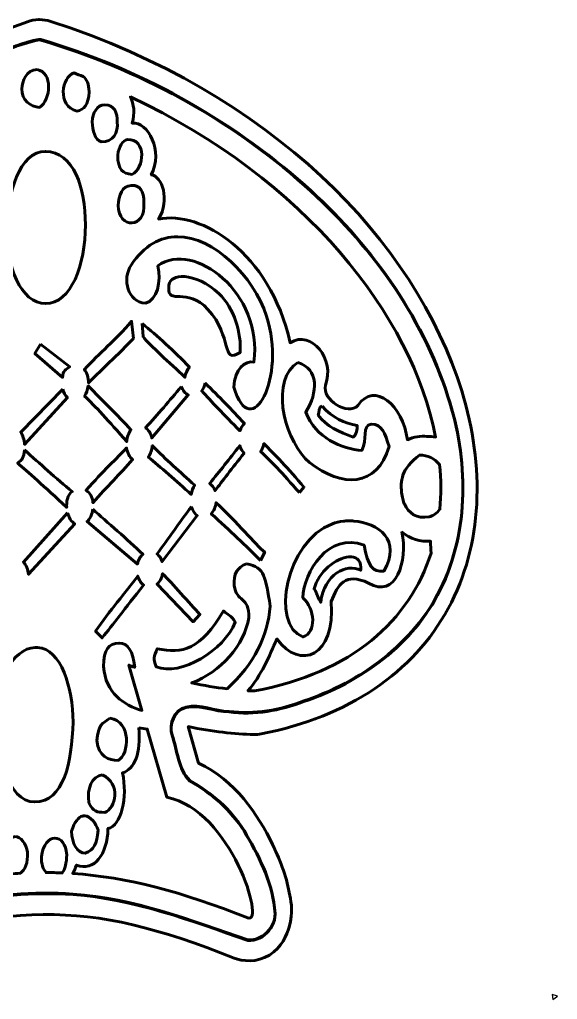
# Model space of a CAD drawing. Header units: centimetres. Extents: x -14.1 to 14.7, y -14.4 to 14.4.
# Drawn here: x -0.53 to 14.72, y -14.43 to 13.37 of the extents above; entities that cross this region are included whole.
import ezdxf

# ---------------------------------------------------------------- set-up
doc = ezdxf.new("R2010")
doc.units = ezdxf.units.CM
doc.header["$MEASUREMENT"] = 0
doc.layers.add('Layer 1', color=7, linetype='Continuous')

msp = doc.modelspace()

# ---------------------------------------------------------------- linework, layer by layer
at = {"layer": 'Layer 1', "color": 230, "lineweight": 60}
for points, knots in [([(0.02436, 13.36849), (-0.10313, 13.36449), (-0.20902, 13.34326), (-0.31033, 13.30603), (-0.31033, 13.30603), (-5.3781, 11.52205), (-9.62226, 7.38093), (-11.48908, 3.16735), (-11.48908, 3.16735), (-12.42249, 1.06057), (-12.78449, -1.15797), (-12.06647, -3.10235), (-12.06647, -3.10235), (-11.34846, -5.04672), (-9.55899, -6.42535), (-6.95554, -6.91996), (-6.95554, -6.91996), (-6.87995, -6.93217), (-6.8241, -6.93695), (-6.76839, -6.93695), (-6.76839, -6.93695), (-6.76745, -6.93695), (-6.76637, -6.93695), (-6.76542, -6.93695), (-6.76542, -6.93695), (-6.15921, -6.94723), (-5.43687, -6.86478), (-4.67351, -6.70438), (-4.67351, -6.70438), (-4.67351, -6.70438), (-5.11716, -7.85713), (-5.11716, -7.85713), (-5.11716, -7.85713), (-6.20755, -8.29891), (-6.88672, -9.33664), (-7.21288, -10.22815), (-7.21288, -10.22815), (-7.40694, -10.75859), (-7.50843, -11.24719), (-7.50935, -11.74748), (-7.50935, -11.74748), (-7.50981, -11.99763), (-7.51565, -12.25149), (-7.33669, -12.63262), (-7.33669, -12.63262), (-7.24721, -12.82319), (-7.08416, -13.06856), (-6.79821, -13.2299), (-6.79821, -13.2299), (-6.51226, -13.39123), (-6.14347, -13.39869), (-5.89737, -13.3172), (-5.89737, -13.3172), (-0.8272, -11.63827), (1.29497, -11.55285), (5.55593, -13.25547), (5.55593, -13.25547), (5.78243, -13.34598), (6.19944, -13.39067), (6.55357, -13.16837), (6.55357, -13.16837), (6.9077, -12.94607), (7.0567, -12.59381), (7.1157, -12.37171), (7.1157, -12.37171), (7.23369, -11.92753), (7.17404, -11.71578), (7.13444, -11.47982), (7.13444, -11.47982), (7.05525, -11.00789), (6.89064, -10.53938), (6.64293, -10.02914), (6.64293, -10.02914), (6.2321, -9.18289), (5.57685, -8.20276), (4.54717, -7.72304), (4.54717, -7.72304), (4.54717, -7.72304), (4.25073, -6.68776), (4.25073, -6.68776), (4.25073, -6.68776), (4.93062, -6.8263), (5.57229, -6.90223), (6.11654, -6.91146), (6.11654, -6.91146), (6.11813, -6.9116), (6.11988, -6.9116), (6.1215, -6.9116), (6.1215, -6.9116), (6.18814, -6.9116), (6.25504, -6.90472), (6.32047, -6.89156), (6.32047, -6.89156), (8.79756, -6.41693), (10.64247, -5.1483), (11.62626, -3.3383), (11.62626, -3.3383), (12.61005, -1.5283), (12.67036, 0.69673), (12.00891, 2.83469), (12.00891, 2.83469), (10.686, 7.11059), (6.59714, 11.30255), (0.35196, 13.31892), (0.35196, 13.31892), (0.23591, 13.35355), (0.13636, 13.36865), (0.03667, 13.36865), (0.03667, 13.36865), (0.02574, 13.36865), (0.01441, 13.36835), (0.00362, 13.36805), (0.00362, 13.36805), (0.00362, 13.36805), (0.02436, 13.36849), (0.02436, 13.36849)], [0, 0, 0, 0, 0.03333333, 0.03333333, 0.03333333, 0.03333333, 0.06666667, 0.06666667, 0.06666667, 0.06666667, 0.1, 0.1, 0.1, 0.1, 0.13333333, 0.13333333, 0.13333333, 0.13333333, 0.16666667, 0.16666667, 0.16666667, 0.16666667, 0.2, 0.2, 0.2, 0.2, 0.23333333, 0.23333333, 0.23333333, 0.23333333, 0.26666667, 0.26666667, 0.26666667, 0.26666667, 0.3, 0.3, 0.3, 0.3, 0.33333333, 0.33333333, 0.33333333, 0.33333333, 0.36666667, 0.36666667, 0.36666667, 0.36666667, 0.4, 0.4, 0.4, 0.4, 0.43333333, 0.43333333, 0.43333333, 0.43333333, 0.46666667, 0.46666667, 0.46666667, 0.46666667, 0.5, 0.5, 0.5, 0.5, 0.53333333, 0.53333333, 0.53333333, 0.53333333, 0.56666667, 0.56666667, 0.56666667, 0.56666667, 0.6, 0.6, 0.6, 0.6, 0.63333333, 0.63333333, 0.63333333, 0.63333333, 0.66666667, 0.66666667, 0.66666667, 0.66666667, 0.7, 0.7, 0.7, 0.7, 0.73333333, 0.73333333, 0.73333333, 0.73333333, 0.76666667, 0.76666667, 0.76666667, 0.76666667, 0.8, 0.8, 0.8, 0.8, 0.83333333, 0.83333333, 0.83333333, 0.83333333, 0.86666667, 0.86666667, 0.86666667, 0.86666667, 0.9, 0.9, 0.9, 0.9, 0.93333333, 0.93333333, 0.93333333, 0.93333333, 1, 1, 1, 1]), ([(0.02899, 12.80824), (0.02457, 12.80829), (0.02009, 12.80834), (0.01575, 12.80764), (0.01575, 12.80764), (-0.86706, 12.63098), (-1.65354, 12.16399), (-2.46811, 11.80039), (-2.46811, 11.80039), (-6.15402, 9.90478), (-9.26959, 6.87693), (-11.08797, 3.13558), (-11.08797, 3.13558), (-11.79803, 1.62975), (-12.24902, -0.05374), (-12.03794, -1.72726), (-12.03794, -1.72726), (-11.85055, -3.0977), (-11.07247, -4.38677), (-9.90517, -5.13406), (-9.90517, -5.13406), (-8.89629, -5.82986), (-7.70079, -6.27788), (-6.47038, -6.32277), (-6.47038, -6.32277), (-5.85183, -6.30696), (-5.24173, -6.09206), (-4.61958, -6.17059), (-4.61958, -6.17059), (-4.22343, -6.36082), (-4.19096, -6.92746), (-4.44106, -7.24864), (-4.44106, -7.24864), (-4.61778, -7.67038), (-4.69517, -8.21208), (-5.12731, -8.46087), (-5.12731, -8.46087), (-6.23083, -8.96361), (-6.9016, -10.1187), (-7.09615, -11.28124), (-7.09615, -11.28124), (-7.18091, -11.73867), (-7.18238, -12.31368), (-6.78498, -12.63195), (-6.78498, -12.63195), (-6.43766, -12.86451), (-5.98895, -12.74196), (-5.63798, -12.58112), (-5.63798, -12.58112), (-3.50092, -11.89995), (-1.28159, -11.27052), (0.98457, -11.43653), (0.98457, -11.43653), (2.70366, -11.55509), (4.33057, -12.17719), (5.94315, -12.73875), (5.94315, -12.73875), (6.41131, -12.76858), (6.816, -12.27301), (6.69555, -11.81955), (6.69555, -11.81955), (6.62379, -11.02595), (6.22656, -10.31006), (5.83629, -9.63011), (5.83629, -9.63011), (5.44893, -9.04158), (4.91682, -8.55113), (4.29566, -8.21884), (4.29566, -8.21884), (3.95691, -7.87345), (3.95407, -7.3537), (3.79167, -6.92522), (3.79167, -6.92522), (3.7097, -6.61428), (3.84286, -6.19891), (4.19213, -6.13236), (4.19213, -6.13236), (4.60319, -6.03363), (4.99974, -6.25326), (5.40976, -6.25639), (5.40976, -6.25639), (6.13047, -6.34856), (6.85922, -6.21727), (7.53012, -5.95911), (7.53012, -5.95911), (9.14387, -5.42193), (10.64107, -4.3391), (11.40013, -2.79556), (11.40013, -2.79556), (12.23508, -1.10501), (12.20382, 0.9162), (11.61793, 2.68172), (11.61793, 2.68172), (10.87762, 5.01801), (9.368, 7.05567), (7.5584, 8.67148), (7.5584, 8.67148), (5.40561, 10.5832), (2.82614, 11.98847), (0.06861, 12.80426), (0.06861, 12.80426), (0.05566, 12.80572), (0.04225, 12.80813), (0.02898, 12.80824), (0.02898, 12.80824), (0.02898, 12.80824), (0.02899, 12.80824), (0.02899, 12.80824)], [0, 0, 0, 0, 0.03571429, 0.03571429, 0.03571429, 0.03571429, 0.07142857, 0.07142857, 0.07142857, 0.07142857, 0.10714286, 0.10714286, 0.10714286, 0.10714286, 0.14285714, 0.14285714, 0.14285714, 0.14285714, 0.17857143, 0.17857143, 0.17857143, 0.17857143, 0.21428571, 0.21428571, 0.21428571, 0.21428571, 0.25, 0.25, 0.25, 0.25, 0.28571429, 0.28571429, 0.28571429, 0.28571429, 0.32142857, 0.32142857, 0.32142857, 0.32142857, 0.35714286, 0.35714286, 0.35714286, 0.35714286, 0.39285714, 0.39285714, 0.39285714, 0.39285714, 0.42857143, 0.42857143, 0.42857143, 0.42857143, 0.46428571, 0.46428571, 0.46428571, 0.46428571, 0.5, 0.5, 0.5, 0.5, 0.53571429, 0.53571429, 0.53571429, 0.53571429, 0.57142857, 0.57142857, 0.57142857, 0.57142857, 0.60714286, 0.60714286, 0.60714286, 0.60714286, 0.64285714, 0.64285714, 0.64285714, 0.64285714, 0.67857143, 0.67857143, 0.67857143, 0.67857143, 0.71428571, 0.71428571, 0.71428571, 0.71428571, 0.75, 0.75, 0.75, 0.75, 0.78571429, 0.78571429, 0.78571429, 0.78571429, 0.82142857, 0.82142857, 0.82142857, 0.82142857, 0.85714286, 0.85714286, 0.85714286, 0.85714286, 0.89285714, 0.89285714, 0.89285714, 0.89285714, 0.92857143, 0.92857143, 0.92857143, 0.92857143, 1, 1, 1, 1]), ([(-0.03191, 11.94843), (0.40933, 11.88139), (0.36805, 11.08491), (0.03015, 10.87814), (0.03015, 10.87814), (-0.22092, 10.90886), (-0.47343, 11.07494), (-0.46784, 11.40425), (-0.46784, 11.40425), (-0.46428, 11.61381), (-0.33857, 11.95363), (-0.03191, 11.94842), (-0.03191, 11.94842), (-0.03191, 11.94842), (-0.03191, 11.94843), (-0.03191, 11.94843)], [0, 0, 0, 0, 0.2, 0.2, 0.2, 0.2, 0.4, 0.4, 0.4, 0.4, 0.6, 0.6, 0.6, 0.6, 1, 1, 1, 1]), ([(1.01178, 11.8563), (1.09864, 11.82374), (1.18555, 11.78942), (1.27139, 11.75597), (1.27139, 11.75597), (1.37477, 11.671), (1.42853, 11.55036), (1.44013, 11.31979), (1.44013, 11.31979), (1.41982, 10.93936), (1.30384, 10.81787), (1.0943, 10.77409), (1.0943, 10.77409), (0.52489, 10.91502), (0.66092, 11.75346), (1.01177, 11.8563), (1.01177, 11.8563), (1.01177, 11.8563), (1.01178, 11.8563), (1.01178, 11.8563)], [0, 0, 0, 0, 0.16666667, 0.16666667, 0.16666667, 0.16666667, 0.33333333, 0.33333333, 0.33333333, 0.33333333, 0.5, 0.5, 0.5, 0.5, 0.66666667, 0.66666667, 0.66666667, 0.66666667, 1, 1, 1, 1]), ([(2.61366, 11.17914), (7.58737, 8.83251), (10.59521, 4.97912), (11.27088, 1.52656), (11.27088, 1.52656), (11.18755, 1.54388), (11.10444, 1.54472), (11.02144, 1.54402), (11.02144, 1.54402), (10.84035, 1.56317), (10.65108, 1.53663), (10.46991, 1.44918), (10.46991, 1.44918), (10.34604, 2.43512), (9.5289, 3.11189), (9.07163, 2.42885), (9.07163, 2.42885), (8.77681, 2.11614), (8.04786, 2.58547), (8.14433, 2.99615), (8.14433, 2.99615), (8.42622, 3.73894), (7.74653, 4.58128), (7.14188, 4.20313), (7.14188, 4.20313), (6.56664, 6.78537), (4.60478, 7.95046), (3.41236, 7.71145), (3.41236, 7.71145), (3.73546, 8.25282), (3.51593, 8.92916), (3.2021, 8.96618), (3.2021, 8.96618), (3.54982, 9.62952), (3.1153, 10.4916), (2.66051, 10.43161), (2.66051, 10.43161), (2.74469, 10.71303), (2.71046, 10.97393), (2.61365, 11.17913), (2.61365, 11.17913), (2.61365, 11.17913), (2.61366, 11.17914), (2.61366, 11.17914)], [0, 0, 0, 0, 0.08333333, 0.08333333, 0.08333333, 0.08333333, 0.16666667, 0.16666667, 0.16666667, 0.16666667, 0.25, 0.25, 0.25, 0.25, 0.33333333, 0.33333333, 0.33333333, 0.33333333, 0.41666667, 0.41666667, 0.41666667, 0.41666667, 0.5, 0.5, 0.5, 0.5, 0.58333333, 0.58333333, 0.58333333, 0.58333333, 0.66666667, 0.66666667, 0.66666667, 0.66666667, 0.75, 0.75, 0.75, 0.75, 0.83333333, 0.83333333, 0.83333333, 0.83333333, 1, 1, 1, 1]), ([(1.88538, 10.95086), (2.15507, 10.94628), (2.24391, 10.73302), (2.23931, 10.46357), (2.23931, 10.46357), (2.27529, 10.16532), (2.10826, 9.88542), (1.78984, 9.90143), (1.78984, 9.90143), (1.43039, 10.02166), (1.42742, 10.95166), (1.88538, 10.95085), (1.88538, 10.95085), (1.88538, 10.95085), (1.88538, 10.95086), (1.88538, 10.95086)], [0, 0, 0, 0, 0.2, 0.2, 0.2, 0.2, 0.4, 0.4, 0.4, 0.4, 0.6, 0.6, 0.6, 0.6, 1, 1, 1, 1]), ([(2.52448, 9.96836), (3.07602, 9.98837), (3.01862, 9.13916), (2.64987, 8.97556), (2.64987, 8.97556), (2.41123, 9.00459), (2.24591, 9.09736), (2.25317, 9.52559), (2.25317, 9.52559), (2.28251, 9.78007), (2.3926, 9.93508), (2.52448, 9.96836)], [0, 0, 0, 0, 0.25, 0.25, 0.25, 0.25, 0.5, 0.5, 0.5, 0.5, 1, 1, 1, 1]), ([(0.20166, 9.63068), (1.00068, 9.60405), (1.34297, 8.60983), (1.33309, 7.54496), (1.33309, 7.54496), (1.34039, 6.39149), (0.92011, 5.32406), (0.20859, 5.31145), (0.20859, 5.31145), (-0.5072, 5.32359), (-0.91536, 6.37394), (-0.89711, 7.45132), (-0.89711, 7.45132), (-0.88032, 8.43928), (-0.5349, 9.62541), (0.20166, 9.63069), (0.20166, 9.63069), (0.20166, 9.63069), (0.20166, 9.63068), (0.20166, 9.63068)], [0, 0, 0, 0, 0.16666667, 0.16666667, 0.16666667, 0.16666667, 0.33333333, 0.33333333, 0.33333333, 0.33333333, 0.5, 0.5, 0.5, 0.5, 0.66666667, 0.66666667, 0.66666667, 0.66666667, 1, 1, 1, 1]), ([(2.6694, 8.66429), (2.85745, 8.66744), (2.99954, 8.52916), (2.99335, 8.16428), (2.99335, 8.16428), (3.05674, 7.42771), (2.27371, 7.41605), (2.26371, 8.09893), (2.26371, 8.09893), (2.26828, 8.36838), (2.386, 8.6615), (2.63048, 8.66082), (2.63048, 8.66082), (2.64338, 8.66226), (2.65687, 8.66409), (2.6694, 8.66429)], [0, 0, 0, 0, 0.2, 0.2, 0.2, 0.2, 0.4, 0.4, 0.4, 0.4, 0.6, 0.6, 0.6, 0.6, 1, 1, 1, 1]), ([(3.94467, 7.20957), (4.98977, 7.21132), (6.0967, 6.09047), (6.47167, 4.95959), (6.47167, 4.95959), (7.04886, 3.21898), (6.02601, 1.31613), (5.54849, 2.94263), (5.54849, 2.94263), (5.56663, 3.45792), (5.86282, 3.70352), (6.11295, 3.65332), (6.11295, 3.65332), (6.38163, 5.61614), (4.41446, 7.11276), (3.38992, 6.38791), (3.38992, 6.38791), (3.48271, 5.93234), (3.3844, 5.40861), (3.03532, 5.32469), (3.03532, 5.32469), (2.5358, 5.34773), (2.36931, 6.00122), (2.63101, 6.40079), (2.63101, 6.40079), (3.00293, 6.96851), (3.46965, 7.20878), (3.94469, 7.20958), (3.94469, 7.20958), (3.94469, 7.20958), (3.94467, 7.20957), (3.94467, 7.20957)], [0, 0, 0, 0, 0.11111111, 0.11111111, 0.11111111, 0.11111111, 0.22222222, 0.22222222, 0.22222222, 0.22222222, 0.33333333, 0.33333333, 0.33333333, 0.33333333, 0.44444444, 0.44444444, 0.44444444, 0.44444444, 0.55555556, 0.55555556, 0.55555556, 0.55555556, 0.66666667, 0.66666667, 0.66666667, 0.66666667, 0.77777778, 0.77777778, 0.77777778, 0.77777778, 1, 1, 1, 1]), ([(4.10329, 6.07975), (4.1202, 6.07947), (4.13721, 6.07854), (4.15452, 6.07723), (4.15452, 6.07723), (4.43153, 6.0562), (4.78929, 5.9062), (5.12296, 5.59523), (5.12296, 5.59523), (5.55948, 5.18835), (5.76267, 4.45183), (5.72565, 3.92947), (5.72565, 3.92947), (5.18623, 3.56538), (5.51839, 4.37664), (4.81268, 5.14651), (4.81268, 5.14651), (4.21271, 5.80105), (3.67096, 5.25346), (3.69779, 5.76992), (3.69779, 5.76992), (3.68569, 5.96171), (3.83129, 6.06907), (4.05366, 6.07895), (4.05366, 6.07895), (4.06955, 6.07966), (4.08638, 6.08004), (4.10329, 6.07975)], [0, 0, 0, 0, 0.125, 0.125, 0.125, 0.125, 0.25, 0.25, 0.25, 0.25, 0.375, 0.375, 0.375, 0.375, 0.5, 0.5, 0.5, 0.5, 0.625, 0.625, 0.625, 0.625, 0.75, 0.75, 0.75, 0.75, 1, 1, 1, 1]), ([(2.69633, 4.32684), (2.07608, 3.67536), (1.7366, 3.38704), (1.42412, 3.0647), (1.42412, 3.0647), (1.42401, 3.21204), (1.37523, 3.34879), (1.30651, 3.44378), (1.30651, 3.44378), (1.74799, 3.9192), (2.1718, 4.26619), (2.64499, 4.80982), (2.64499, 4.80982), (2.64499, 4.80982), (2.69633, 4.32684), (2.69633, 4.32684)], [0, 0, 0, 0, 0.2, 0.2, 0.2, 0.2, 0.4, 0.4, 0.4, 0.4, 0.6, 0.6, 0.6, 0.6, 1, 1, 1, 1]), ([(2.94214, 4.745), (3.36803, 4.40084), (3.86037, 3.95391), (4.2878, 3.51259), (4.2878, 3.51259), (4.22591, 3.44084), (4.17908, 3.33742), (4.15886, 3.22369), (4.15886, 3.22369), (3.73196, 3.63063), (3.16522, 4.11992), (2.97271, 4.37507), (2.97271, 4.37507), (2.97271, 4.37507), (2.94214, 4.745), (2.94214, 4.745)], [0, 0, 0, 0, 0.2, 0.2, 0.2, 0.2, 0.4, 0.4, 0.4, 0.4, 0.6, 0.6, 0.6, 0.6, 1, 1, 1, 1]), ([(0.06001, 4.1579), (0.06001, 4.1579), (0.89103, 3.52111), (0.89103, 3.52111), (0.89103, 3.52111), (0.77484, 3.43616), (0.69381, 3.41638), (0.68707, 3.21926), (0.68707, 3.21926), (0.68707, 3.21926), (-0.09741, 3.89678), (-0.09741, 3.89678), (-0.09741, 3.89678), (-0.09741, 3.89678), (0.06001, 4.1579), (0.06001, 4.1579)], [0, 0, 0, 0, 0.2, 0.2, 0.2, 0.2, 0.4, 0.4, 0.4, 0.4, 0.6, 0.6, 0.6, 0.6, 1, 1, 1, 1]), ([(7.35724, 3.63882), (7.96383, 3.46502), (7.93573, 2.78651), (7.58561, 2.23328), (7.58561, 2.23328), (7.85154, 1.50265), (8.62463, 1.1901), (9.17391, 1.14619), (9.17391, 1.14619), (9.34945, 1.46089), (9.15825, 1.84073), (9.44546, 1.89575), (9.44546, 1.89575), (9.75317, 1.89165), (9.83489, 1.63526), (9.95061, 1.2554), (9.95061, 1.2554), (9.61598, 0.09133), (8.60111, 0.09276), (7.69448, 0.8033), (7.69448, 0.8033), (7.03407, 1.36403), (6.58748, 2.9252), (7.23658, 3.54577), (7.23658, 3.54577), (7.23658, 3.54577), (7.35724, 3.63882), (7.35724, 3.63882)], [0, 0, 0, 0, 0.125, 0.125, 0.125, 0.125, 0.25, 0.25, 0.25, 0.25, 0.375, 0.375, 0.375, 0.375, 0.5, 0.5, 0.5, 0.5, 0.625, 0.625, 0.625, 0.625, 0.75, 0.75, 0.75, 0.75, 1, 1, 1, 1]), ([(0.69169, 2.88445), (0.71456, 2.78775), (0.76833, 2.70769), (0.82326, 2.64571), (0.82326, 2.64571), (0.82326, 2.64571), (-0.39172, 1.31758), (-0.39172, 1.31758), (-0.39172, 1.31758), (-0.40299, 1.45331), (-0.43705, 1.57428), (-0.49739, 1.66917), (-0.49739, 1.66917), (-0.49739, 1.66917), (0.69169, 2.88445), (0.69169, 2.88445)], [0, 0, 0, 0, 0.2, 0.2, 0.2, 0.2, 0.4, 0.4, 0.4, 0.4, 0.6, 0.6, 0.6, 0.6, 1, 1, 1, 1]), ([(1.41356, 2.97887), (1.81539, 2.5694), (2.23436, 2.1526), (2.62785, 1.73191), (2.62785, 1.73191), (2.55875, 1.6485), (2.52029, 1.53407), (2.50727, 1.39987), (2.50727, 1.39987), (1.99443, 1.9762), (1.60378, 2.41777), (1.31024, 2.68954), (1.31024, 2.68954), (1.36125, 2.76466), (1.40017, 2.87153), (1.41355, 2.97887), (1.41355, 2.97887), (1.41355, 2.97887), (1.41356, 2.97887), (1.41356, 2.97887)], [0, 0, 0, 0, 0.16666667, 0.16666667, 0.16666667, 0.16666667, 0.33333333, 0.33333333, 0.33333333, 0.33333333, 0.5, 0.5, 0.5, 0.5, 0.66666667, 0.66666667, 0.66666667, 0.66666667, 1, 1, 1, 1]), ([(4.05613, 2.95885), (4.09886, 2.8477), (4.16632, 2.76294), (4.25137, 2.71986), (4.25137, 2.71986), (4.25137, 2.71986), (3.2177, 1.50195), (3.2177, 1.50195), (3.2177, 1.50195), (3.18867, 1.62737), (3.12395, 1.72969), (3.04401, 1.79267), (3.04401, 1.79267), (3.39223, 2.1688), (3.72215, 2.56017), (4.05613, 2.95885)], [0, 0, 0, 0, 0.2, 0.2, 0.2, 0.2, 0.4, 0.4, 0.4, 0.4, 0.6, 0.6, 0.6, 0.6, 1, 1, 1, 1]), ([(4.7317, 3.05406), (5.13805, 2.67288), (5.47893, 2.30498), (5.84444, 1.91385), (5.84444, 1.91385), (5.79076, 1.85875), (5.74508, 1.79137), (5.71767, 1.7043), (5.71767, 1.7043), (5.26372, 2.15933), (4.898, 2.5513), (4.63373, 2.83575), (4.63373, 2.83575), (4.67704, 2.8954), (4.71232, 2.97068), (4.73171, 3.05405), (4.73171, 3.05405), (4.73171, 3.05405), (4.7317, 3.05406), (4.7317, 3.05406)], [0, 0, 0, 0, 0.16666667, 0.16666667, 0.16666667, 0.16666667, 0.33333333, 0.33333333, 0.33333333, 0.33333333, 0.5, 0.5, 0.5, 0.5, 0.66666667, 0.66666667, 0.66666667, 0.66666667, 1, 1, 1, 1]), ([(8.04906, 2.40072), (8.35678, 2.05755), (8.67455, 1.93157), (9.04611, 1.85043), (9.04611, 1.85043), (9.04565, 1.82048), (9.05754, 1.64504), (8.93313, 1.52736), (8.93313, 1.52736), (8.53722, 1.66643), (8.17421, 1.82707), (7.9414, 2.14785), (7.9414, 2.14785), (7.96289, 2.20736), (7.94684, 2.40246), (8.04906, 2.40072)], [0, 0, 0, 0, 0.2, 0.2, 0.2, 0.2, 0.4, 0.4, 0.4, 0.4, 0.6, 0.6, 0.6, 0.6, 1, 1, 1, 1]), ([(-0.39439, 1.16051), (0.04124, 0.77755), (0.49752, 0.34642), (0.96161, -0.02022), (0.96161, -0.02022), (0.82557, -0.11301), (0.79021, -0.32115), (0.80427, -0.47154), (0.80427, -0.47154), (0.17198, 0.12602), (-0.31951, 0.54732), (-0.58348, 0.78746), (-0.58348, 0.78746), (-0.45608, 0.88205), (-0.41361, 0.94829), (-0.39439, 1.16051)], [0, 0, 0, 0, 0.2, 0.2, 0.2, 0.2, 0.4, 0.4, 0.4, 0.4, 0.6, 0.6, 0.6, 0.6, 1, 1, 1, 1]), ([(2.50416, 1.21635), (2.52527, 1.07141), (2.58676, 0.96216), (2.67308, 0.8885), (2.67308, 0.8885), (2.32054, 0.48211), (1.94561, 0.12728), (1.54998, -0.33699), (1.54998, -0.33699), (1.53996, -0.16057), (1.4588, -0.0644), (1.35424, 0.01861), (1.35424, 0.01861), (1.84118, 0.56713), (2.22704, 0.92936), (2.50416, 1.21636), (2.50416, 1.21636), (2.50416, 1.21636), (2.50416, 1.21635), (2.50416, 1.21635)], [0, 0, 0, 0, 0.16666667, 0.16666667, 0.16666667, 0.16666667, 0.33333333, 0.33333333, 0.33333333, 0.33333333, 0.5, 0.5, 0.5, 0.5, 0.66666667, 0.66666667, 0.66666667, 0.66666667, 1, 1, 1, 1]), ([(3.2297, 1.28343), (3.62614, 0.88436), (4.01934, 0.53841), (4.43532, 0.15901), (4.43532, 0.15901), (4.38498, 0.09185), (4.35558, -0.0039), (4.33662, -0.10228), (4.33662, -0.10228), (3.91657, 0.28678), (3.46032, 0.67724), (3.1192, 0.96032), (3.1192, 0.96032), (3.1815, 1.04611), (3.22057, 1.15367), (3.22971, 1.28343), (3.22971, 1.28343), (3.22971, 1.28343), (3.2297, 1.28343), (3.2297, 1.28343)], [0, 0, 0, 0, 0.16666667, 0.16666667, 0.16666667, 0.16666667, 0.33333333, 0.33333333, 0.33333333, 0.33333333, 0.5, 0.5, 0.5, 0.5, 0.66666667, 0.66666667, 0.66666667, 0.66666667, 1, 1, 1, 1]), ([(5.71467, 1.28427), (5.74088, 1.19871), (5.78273, 1.12559), (5.8351, 1.07136), (5.8351, 1.07136), (5.50229, 0.64264), (5.21284, 0.26823), (5.01245, 0.00864), (5.01245, 0.00864), (4.98054, 0.09852), (4.92272, 0.16172), (4.86211, 0.21297), (4.86211, 0.21297), (5.13949, 0.54903), (5.4242, 0.91027), (5.71467, 1.28428), (5.71467, 1.28428), (5.71467, 1.28428), (5.71467, 1.28427), (5.71467, 1.28427)], [0, 0, 0, 0, 0.16666667, 0.16666667, 0.16666667, 0.16666667, 0.33333333, 0.33333333, 0.33333333, 0.33333333, 0.5, 0.5, 0.5, 0.5, 0.66666667, 0.66666667, 0.66666667, 0.66666667, 1, 1, 1, 1]), ([(7.40696, -0.04926), (6.92348, 0.50022), (6.56667, 0.87975), (6.3056, 1.11795), (6.3056, 1.11795), (6.35193, 1.1818), (6.38009, 1.25236), (6.39873, 1.34295), (6.39873, 1.34295), (6.67655, 1.0537), (7.10598, 0.62671), (7.53547, 0.1064), (7.53547, 0.1064), (7.53547, 0.1064), (7.40696, -0.04926), (7.40696, -0.04926)], [0, 0, 0, 0, 0.2, 0.2, 0.2, 0.2, 0.4, 0.4, 0.4, 0.4, 0.6, 0.6, 0.6, 0.6, 1, 1, 1, 1]), ([(10.81315, 1.01418), (11.04541, 1.01024), (11.23552, 0.91955), (11.38415, 0.74566), (11.38415, 0.74566), (11.42482, 0.31375), (11.42714, -0.10962), (11.38997, -0.51966), (11.38997, -0.51966), (11.30116, -0.63956), (11.1915, -0.71601), (11.08615, -0.73447), (11.08615, -0.73447), (10.73241, -0.80141), (10.50119, -0.63036), (10.38363, -0.3711), (10.38363, -0.3711), (10.38056, -0.36282), (10.37537, -0.35453), (10.37248, -0.3461), (10.37248, -0.3461), (10.35203, -0.29736), (10.34495, -0.2394), (10.3322, -0.18582), (10.3322, -0.18582), (10.31847, -0.1229), (10.30714, -0.06288), (10.3007, 0.00491), (10.3007, 0.00491), (10.29741, 0.05344), (10.28935, 0.09724), (10.29152, 0.14647), (10.29152, 0.14647), (10.29328, 0.18682), (10.29977, 0.22852), (10.30517, 0.26863), (10.30517, 0.26863), (10.31238, 0.32198), (10.32419, 0.38185), (10.33774, 0.43347), (10.33774, 0.43347), (10.33947, 0.43849), (10.34104, 0.43747), (10.34285, 0.44248), (10.34285, 0.44248), (10.41277, 0.63252), (10.5623, 0.82643), (10.81316, 1.01419), (10.81316, 1.01419), (10.81316, 1.01419), (10.81315, 1.01418), (10.81315, 1.01418)], [0, 0, 0, 0, 0.07142857, 0.07142857, 0.07142857, 0.07142857, 0.14285714, 0.14285714, 0.14285714, 0.14285714, 0.21428571, 0.21428571, 0.21428571, 0.21428571, 0.28571429, 0.28571429, 0.28571429, 0.28571429, 0.35714286, 0.35714286, 0.35714286, 0.35714286, 0.42857143, 0.42857143, 0.42857143, 0.42857143, 0.5, 0.5, 0.5, 0.5, 0.57142857, 0.57142857, 0.57142857, 0.57142857, 0.64285714, 0.64285714, 0.64285714, 0.64285714, 0.71428571, 0.71428571, 0.71428571, 0.71428571, 0.78571429, 0.78571429, 0.78571429, 0.78571429, 0.85714286, 0.85714286, 0.85714286, 0.85714286, 1, 1, 1, 1]), ([(1.54686, -0.52052), (1.93617, -0.88315), (2.53635, -1.38408), (2.9641, -1.79573), (2.9641, -1.79573), (2.89248, -1.8651), (2.83536, -1.95352), (2.81051, -2.07511), (2.81051, -2.07511), (2.81051, -2.07511), (1.3822, -0.86752), (1.3822, -0.86752), (1.3822, -0.86752), (1.45243, -0.82978), (1.53411, -0.63923), (1.54686, -0.52052)], [0, 0, 0, 0, 0.2, 0.2, 0.2, 0.2, 0.4, 0.4, 0.4, 0.4, 0.6, 0.6, 0.6, 0.6, 1, 1, 1, 1]), ([(4.34639, -0.45225), (4.37926, -0.56092), (4.43603, -0.65039), (4.51, -0.70311), (4.51, -0.70311), (4.51, -0.70311), (3.51125, -2.00762), (3.51125, -2.00762), (3.51125, -2.00762), (3.48262, -1.91037), (3.42761, -1.8435), (3.36615, -1.78685), (3.36615, -1.78685), (3.68896, -1.36949), (4.0034, -0.87333), (4.34639, -0.45226), (4.34639, -0.45226), (4.34639, -0.45226), (4.34639, -0.45225), (4.34639, -0.45225)], [0, 0, 0, 0, 0.16666667, 0.16666667, 0.16666667, 0.16666667, 0.33333333, 0.33333333, 0.33333333, 0.33333333, 0.5, 0.5, 0.5, 0.5, 0.66666667, 0.66666667, 0.66666667, 0.66666667, 1, 1, 1, 1]), ([(6.29942, -1.97554), (5.89681, -1.55327), (5.43914, -1.14188), (4.90292, -0.64776), (4.90292, -0.64776), (4.97395, -0.57263), (5.02446, -0.46325), (5.04302, -0.33507), (5.04302, -0.33507), (5.63667, -0.88641), (6.15293, -1.51926), (6.42056, -1.74257), (6.42056, -1.74257), (6.42056, -1.74257), (6.29942, -1.97554), (6.29942, -1.97554)], [0, 0, 0, 0, 0.2, 0.2, 0.2, 0.2, 0.4, 0.4, 0.4, 0.4, 0.6, 0.6, 0.6, 0.6, 1, 1, 1, 1]), ([(0.82735, -0.62243), (0.86204, -0.75711), (0.93746, -0.87708), (1.03049, -0.93185), (1.03049, -0.93185), (1.03049, -0.93185), (-0.27473, -2.36347), (-0.27473, -2.36347), (-0.27473, -2.36347), (-0.29676, -2.22516), (-0.34761, -2.1055), (-0.42272, -2.02026), (-0.42272, -2.02026), (-0.42272, -2.02026), (0.82735, -0.62243), (0.82735, -0.62243)], [0, 0, 0, 0, 0.2, 0.2, 0.2, 0.2, 0.4, 0.4, 0.4, 0.4, 0.6, 0.6, 0.6, 0.6, 1, 1, 1, 1]), ([(8.79851, -0.8503), (8.84737, -0.84971), (8.89788, -0.8515), (8.94727, -0.8553), (8.94727, -0.8553), (9.63876, -0.90862), (10.32044, -1.40423), (9.80143, -2.27311), (9.80143, -2.27311), (9.48336, -2.32387), (9.35458, -2.1186), (9.23825, -1.54412), (9.23825, -1.54412), (8.23504, -1.14553), (7.51757, -2.3128), (7.50538, -3.03133), (7.50538, -3.03133), (7.85408, -3.36162), (7.89562, -4.00321), (7.50717, -4.14442), (7.50717, -4.14442), (6.58341, -3.79987), (7.00699, -1.43639), (8.34063, -0.93349), (8.34063, -0.93349), (8.43633, -0.89739), (8.54428, -0.87139), (8.65364, -0.85941), (8.65364, -0.85941), (8.70149, -0.85417), (8.74964, -0.85088), (8.79851, -0.85029), (8.79851, -0.85029), (8.79851, -0.85029), (8.79851, -0.8503), (8.79851, -0.8503)], [0, 0, 0, 0, 0.1, 0.1, 0.1, 0.1, 0.2, 0.2, 0.2, 0.2, 0.3, 0.3, 0.3, 0.3, 0.4, 0.4, 0.4, 0.4, 0.5, 0.5, 0.5, 0.5, 0.6, 0.6, 0.6, 0.6, 0.7, 0.7, 0.7, 0.7, 0.8, 0.8, 0.8, 0.8, 1, 1, 1, 1]), ([(10.31566, -1.15968), (10.5448, -1.37543), (10.84217, -1.44819), (11.12895, -1.42818), (11.12895, -1.42818), (11.12566, -1.5502), (11.13069, -1.66171), (11.14143, -1.76496), (11.14143, -1.76496), (10.53217, -3.67786), (8.89938, -5.15272), (6.14235, -5.67675), (6.14235, -5.67675), (6.07979, -5.67569), (6.01451, -5.67432), (5.94729, -5.67096), (5.94729, -5.67096), (6.32587, -5.23521), (6.53973, -4.70033), (6.76777, -4.19969), (6.76777, -4.19969), (7.41921, -5.10153), (8.43951, -4.70257), (8.30319, -3.13997), (8.30319, -3.13997), (8.50027, -2.65508), (8.69656, -2.30417), (9.36892, -2.61558), (9.36892, -2.61558), (10.14012, -3.08161), (10.48804, -1.99689), (10.31566, -1.15969), (10.31566, -1.15969), (10.31566, -1.15969), (10.31566, -1.15968), (10.31566, -1.15968)], [0, 0, 0, 0, 0.1, 0.1, 0.1, 0.1, 0.2, 0.2, 0.2, 0.2, 0.3, 0.3, 0.3, 0.3, 0.4, 0.4, 0.4, 0.4, 0.5, 0.5, 0.5, 0.5, 0.6, 0.6, 0.6, 0.6, 0.7, 0.7, 0.7, 0.7, 0.8, 0.8, 0.8, 0.8, 1, 1, 1, 1]), ([(8.84491, -1.86822), (8.85748, -1.86811), (8.8699, -1.86886), (8.8821, -1.86968), (8.8821, -1.86968), (9.05291, -1.88101), (9.16823, -1.99661), (9.14601, -2.2529), (9.14601, -2.2529), (8.73395, -2.045), (8.12053, -2.35903), (8.01007, -3.16228), (8.01007, -3.16228), (7.87248, -2.91089), (7.93384, -2.9633), (7.82384, -2.78203), (7.82384, -2.78203), (7.93724, -2.29419), (8.45473, -1.90428), (8.80684, -1.87005), (8.80684, -1.87005), (8.82004, -1.86876), (8.83235, -1.86835), (8.84491, -1.86822)], [0, 0, 0, 0, 0.14285714, 0.14285714, 0.14285714, 0.14285714, 0.28571429, 0.28571429, 0.28571429, 0.28571429, 0.42857143, 0.42857143, 0.42857143, 0.42857143, 0.57142857, 0.57142857, 0.57142857, 0.57142857, 0.71428571, 0.71428571, 0.71428571, 0.71428571, 1, 1, 1, 1]), ([(5.90095, -2.06635), (6.45177, -2.16595), (6.43031, -2.45672), (6.58016, -3.26784), (6.58016, -3.26784), (6.49192, -4.15181), (6.14071, -4.8826), (5.35284, -5.61538), (5.35284, -5.61538), (5.04034, -5.57702), (4.7005, -5.52236), (4.34928, -5.44868), (4.34928, -5.44868), (5.17068, -5.14652), (5.84793, -4.37045), (5.96919, -3.60066), (5.96919, -3.60066), (5.99786, -2.98052), (5.60411, -3.1645), (5.55807, -2.68239), (5.55807, -2.68239), (5.52696, -2.35684), (5.65473, -2.16807), (5.90095, -2.06635)], [0, 0, 0, 0, 0.14285714, 0.14285714, 0.14285714, 0.14285714, 0.28571429, 0.28571429, 0.28571429, 0.28571429, 0.42857143, 0.42857143, 0.42857143, 0.42857143, 0.57142857, 0.57142857, 0.57142857, 0.57142857, 0.71428571, 0.71428571, 0.71428571, 0.71428571, 1, 1, 1, 1]), ([(2.81879, -2.41595), (2.85011, -2.52873), (2.91012, -2.61528), (2.98395, -2.67345), (2.98395, -2.67345), (2.44523, -3.35758), (2.12053, -3.78229), (1.80828, -4.17011), (1.80828, -4.17011), (1.80828, -4.17011), (1.62291, -3.98338), (1.62291, -3.98338), (1.62291, -3.98338), (2.00485, -3.4163), (2.48837, -2.86845), (2.8188, -2.41594), (2.8188, -2.41594), (2.8188, -2.41594), (2.81879, -2.41595), (2.81879, -2.41595)], [0, 0, 0, 0, 0.16666667, 0.16666667, 0.16666667, 0.16666667, 0.33333333, 0.33333333, 0.33333333, 0.33333333, 0.5, 0.5, 0.5, 0.5, 0.66666667, 0.66666667, 0.66666667, 0.66666667, 1, 1, 1, 1]), ([(3.5261, -2.35105), (3.79358, -2.61349), (4.29338, -3.20152), (4.58562, -3.50281), (4.58562, -3.50281), (4.58562, -3.50281), (4.39028, -3.71445), (4.39028, -3.71445), (4.39028, -3.71445), (4.39028, -3.71445), (3.3673, -2.64522), (3.3673, -2.64522), (3.3673, -2.64522), (3.44218, -2.57281), (3.50294, -2.47967), (3.5261, -2.35104), (3.5261, -2.35104), (3.5261, -2.35104), (3.5261, -2.35105), (3.5261, -2.35105)], [0, 0, 0, 0, 0.16666667, 0.16666667, 0.16666667, 0.16666667, 0.33333333, 0.33333333, 0.33333333, 0.33333333, 0.5, 0.5, 0.5, 0.5, 0.66666667, 0.66666667, 0.66666667, 0.66666667, 1, 1, 1, 1]), ([(5.25225, -3.40409), (5.39497, -3.54186), (5.46564, -3.50904), (5.58419, -3.72561), (5.58419, -3.72561), (5.27732, -4.52234), (4.03387, -5.27268), (3.34565, -4.99337), (3.34565, -4.99337), (3.25242, -4.74445), (3.26768, -4.72066), (3.3751, -4.4762), (3.3751, -4.4762), (4.08396, -4.64027), (4.60461, -4.49663), (5.25225, -3.40408), (5.25225, -3.40408), (5.25225, -3.40408), (5.25225, -3.40409), (5.25225, -3.40409)], [0, 0, 0, 0, 0.16666667, 0.16666667, 0.16666667, 0.16666667, 0.33333333, 0.33333333, 0.33333333, 0.33333333, 0.5, 0.5, 0.5, 0.5, 0.66666667, 0.66666667, 0.66666667, 0.66666667, 1, 1, 1, 1]), ([(-0.05366, -4.44284), (-0.04303, -4.44263), (-0.03209, -4.44295), (-0.02142, -4.44339), (-0.02142, -4.44339), (0.64032, -4.47029), (0.98316, -5.59105), (0.98302, -6.55673), (0.98302, -6.55673), (0.95353, -7.71426), (0.71864, -8.81916), (-0.10072, -8.82484), (-0.10072, -8.82484), (-0.87329, -8.83822), (-1.21083, -7.391), (-1.1771, -6.46799), (-1.1771, -6.46799), (-1.20822, -5.48946), (-0.76801, -4.45585), (-0.08594, -4.44478), (-0.08594, -4.44478), (-0.07494, -4.44406), (-0.06429, -4.44307), (-0.05366, -4.44285), (-0.05366, -4.44285), (-0.05366, -4.44285), (-0.05366, -4.44284), (-0.05366, -4.44284)], [0, 0, 0, 0, 0.125, 0.125, 0.125, 0.125, 0.25, 0.25, 0.25, 0.25, 0.375, 0.375, 0.375, 0.375, 0.5, 0.5, 0.5, 0.5, 0.625, 0.625, 0.625, 0.625, 0.75, 0.75, 0.75, 0.75, 1, 1, 1, 1]), ([(2.2912, -4.31724), (2.54116, -4.32148), (2.68748, -4.54663), (2.73602, -5.00371), (2.73602, -5.00371), (2.67965, -4.98415), (2.62338, -4.96416), (2.56751, -4.94379), (2.56751, -4.94379), (2.56751, -4.94379), (2.93768, -6.22852), (2.93768, -6.22852), (2.93768, -6.22852), (2.42256, -6.0814), (1.90973, -5.73766), (1.84904, -4.98369), (1.84904, -4.98369), (1.85797, -4.47322), (1.99409, -4.33985), (2.29119, -4.31723), (2.29119, -4.31723), (2.29119, -4.31723), (2.2912, -4.31724), (2.2912, -4.31724)], [0, 0, 0, 0, 0.14285714, 0.14285714, 0.14285714, 0.14285714, 0.28571429, 0.28571429, 0.28571429, 0.28571429, 0.42857143, 0.42857143, 0.42857143, 0.42857143, 0.57142857, 0.57142857, 0.57142857, 0.57142857, 0.71428571, 0.71428571, 0.71428571, 0.71428571, 1, 1, 1, 1]), ([(2.02855, -6.44298), (2.64899, -6.54689), (2.58443, -7.47469), (2.26449, -7.64605), (2.26449, -7.64605), (1.99876, -7.64154), (1.70838, -7.54601), (1.65962, -7.08339), (1.65962, -7.08339), (1.70203, -6.63792), (1.8029, -6.61198), (2.02855, -6.44298)], [0, 0, 0, 0, 0.25, 0.25, 0.25, 0.25, 0.5, 0.5, 0.5, 0.5, 1, 1, 1, 1]), ([(2.84665, -6.71983), (2.92956, -6.73493), (3.00921, -6.74648), (3.08915, -6.7562), (3.08915, -6.7562), (3.08915, -6.7562), (3.64759, -8.6908), (3.64759, -8.6908), (3.64759, -8.6908), (5.48064, -9.06184), (6.44873, -12.3144), (5.93889, -12.11187), (5.93889, -12.11187), (4.06948, -11.36925), (2.52498, -10.9563), (0.97461, -10.85339), (0.97461, -10.85339), (1.01266, -10.78172), (1.05028, -10.70314), (1.08451, -10.61461), (1.08451, -10.61461), (1.58531, -10.80218), (1.95669, -10.32661), (1.97535, -9.57786), (1.97535, -9.57786), (2.34749, -9.50944), (2.54406, -8.68492), (2.38665, -7.99959), (2.38665, -7.99959), (2.7266, -7.89819), (2.92244, -7.4404), (2.84653, -6.72646), (2.84653, -6.72646), (2.84653, -6.72646), (2.84665, -6.71983), (2.84665, -6.71983)], [0, 0, 0, 0, 0.1, 0.1, 0.1, 0.1, 0.2, 0.2, 0.2, 0.2, 0.3, 0.3, 0.3, 0.3, 0.4, 0.4, 0.4, 0.4, 0.5, 0.5, 0.5, 0.5, 0.6, 0.6, 0.6, 0.6, 0.7, 0.7, 0.7, 0.7, 0.8, 0.8, 0.8, 0.8, 1, 1, 1, 1]), ([(1.81107, -8.051), (2.35092, -8.30273), (2.2043, -9.01635), (1.88225, -9.11979), (1.88225, -9.11979), (1.65741, -9.11596), (1.56457, -9.10872), (1.4353, -8.85089), (1.4353, -8.85089), (1.36376, -8.43509), (1.5309, -8.10423), (1.81107, -8.051)], [0, 0, 0, 0, 0.25, 0.25, 0.25, 0.25, 0.5, 0.5, 0.5, 0.5, 1, 1, 1, 1]), ([(1.30423, -9.21584), (1.30995, -9.21605), (1.31509, -9.2165), (1.32075, -9.21695), (1.32075, -9.21695), (1.47931, -9.22937), (1.62709, -9.42504), (1.69504, -9.62519), (1.69504, -9.62519), (1.66684, -10.02512), (1.5699, -10.17624), (1.33251, -10.27811), (1.33251, -10.27811), (1.10768, -10.27428), (0.95224, -10.02093), (0.94047, -9.64877), (0.94047, -9.64877), (1.03032, -9.38342), (1.14037, -9.25367), (1.2495, -9.22483), (1.2495, -9.22483), (1.26086, -9.22182), (1.27514, -9.21773), (1.28686, -9.21637), (1.28686, -9.21637), (1.29272, -9.21569), (1.29852, -9.21563), (1.30423, -9.21585), (1.30423, -9.21585), (1.30423, -9.21585), (1.30423, -9.21584), (1.30423, -9.21584)], [0, 0, 0, 0, 0.11111111, 0.11111111, 0.11111111, 0.11111111, 0.22222222, 0.22222222, 0.22222222, 0.22222222, 0.33333333, 0.33333333, 0.33333333, 0.33333333, 0.44444444, 0.44444444, 0.44444444, 0.44444444, 0.55555556, 0.55555556, 0.55555556, 0.55555556, 0.66666667, 0.66666667, 0.66666667, 0.66666667, 0.77777778, 0.77777778, 0.77777778, 0.77777778, 1, 1, 1, 1]), ([(-0.65819, -9.80605), (-0.49697, -9.80878), (-0.34446, -10.01008), (-0.30766, -10.25028), (-0.30766, -10.25028), (-0.28927, -10.55388), (-0.38377, -10.75518), (-0.51048, -10.84803), (-0.51048, -10.84803), (-0.61102, -10.85388), (-0.712, -10.86187), (-0.81352, -10.87018), (-0.81352, -10.87018), (-0.92506, -10.80739), (-1.02026, -10.66105), (-1.05162, -10.42786), (-1.05162, -10.42786), (-1.04835, -10.08677), (-0.89626, -9.84359), (-0.65819, -9.80606), (-0.65819, -9.80606), (-0.65819, -9.80606), (-0.65819, -9.80605), (-0.65819, -9.80605)], [0, 0, 0, 0, 0.14285714, 0.14285714, 0.14285714, 0.14285714, 0.28571429, 0.28571429, 0.28571429, 0.28571429, 0.42857143, 0.42857143, 0.42857143, 0.42857143, 0.57142857, 0.57142857, 0.57142857, 0.57142857, 0.71428571, 0.71428571, 0.71428571, 0.71428571, 1, 1, 1, 1]), ([(0.46653, -9.84994), (0.63332, -9.8481), (0.7926, -10.01681), (0.80502, -10.32125), (0.80502, -10.32125), (0.80101, -10.55767), (0.7577, -10.73424), (0.67885, -10.83678), (0.67885, -10.83678), (0.5267, -10.83055), (0.37387, -10.82681), (0.2209, -10.82652), (0.2209, -10.82652), (0.1354, -10.73744), (0.08262, -10.59355), (0.08625, -10.37934), (0.08625, -10.37934), (0.12655, -10.02997), (0.29975, -9.85178), (0.46653, -9.84993), (0.46653, -9.84993), (0.46653, -9.84993), (0.46653, -9.84994), (0.46653, -9.84994)], [0, 0, 0, 0, 0.14285714, 0.14285714, 0.14285714, 0.14285714, 0.28571429, 0.28571429, 0.28571429, 0.28571429, 0.42857143, 0.42857143, 0.42857143, 0.42857143, 0.57142857, 0.57142857, 0.57142857, 0.57142857, 0.71428571, 0.71428571, 0.71428571, 0.71428571, 1, 1, 1, 1])]:
    msp.add_open_spline(points, degree=3, knots=knots, dxfattribs=at)
at = {"layer": 'Layer 1', "color": 117, "lineweight": 60}
msp.add_open_spline([(0.01566, 12.79168), (-0.86714, 12.61502), (-1.65391, 12.14773), (-2.46847, 11.78413), (-2.46847, 11.78413), (-6.15438, 9.88852), (-9.26982, 6.86081), (-11.0882, 3.11947), (-11.0882, 3.11947), (-11.79825, 1.61364), (-12.24911, -0.0697), (-12.03803, -1.74322), (-12.03803, -1.74322), (-11.85064, -3.11366), (-11.07256, -4.40273), (-9.90526, -5.15002), (-9.90526, -5.15002), (-8.89638, -5.84582), (-7.7009, -6.29354), (-6.47048, -6.33842), (-6.47048, -6.33842), (-5.85193, -6.32261), (-5.24181, -6.10802), (-4.61966, -6.18655), (-4.61966, -6.18655), (-4.22351, -6.37678), (-4.19104, -6.94342), (-4.44114, -7.2646), (-4.44114, -7.2646), (-4.61786, -7.68634), (-4.69534, -8.2283), (-5.12748, -8.47709), (-5.12748, -8.47709), (-6.23099, -8.97983), (-6.90168, -10.13466), (-7.09623, -11.2972), (-7.09623, -11.2972), (-7.18099, -11.75463), (-7.18246, -12.32964), (-6.78506, -12.64791), (-6.78506, -12.64791), (-6.43774, -12.88047), (-5.98933, -12.75752), (-5.63835, -12.59669), (-5.63835, -12.59669), (-3.50129, -11.91552), (-1.28174, -11.28667), (0.98442, -11.45268), (0.98442, -11.45268), (2.70351, -11.57124), (4.3305, -12.19316), (5.94307, -12.75471), (5.94307, -12.75471), (6.41123, -12.78453), (6.81592, -12.28897), (6.69547, -11.83551), (6.69547, -11.83551), (6.62371, -11.04191), (6.22648, -10.32602), (5.83621, -9.64607), (5.83621, -9.64607), (5.44885, -9.05754), (4.91674, -8.56709), (4.29558, -8.2348), (4.29558, -8.2348), (3.95683, -7.88941), (3.95399, -7.36966), (3.79159, -6.94118), (3.79159, -6.94118), (3.70962, -6.63024), (3.84278, -6.21487), (4.19205, -6.14832), (4.19205, -6.14832), (4.60311, -6.04959), (4.99951, -6.26947), (5.40954, -6.2726), (5.40954, -6.2726), (6.13025, -6.36476), (6.85924, -6.23338), (7.53014, -5.97521), (7.53014, -5.97521), (9.14389, -5.43803), (10.641, -4.35506), (11.40006, -2.81152), (11.40006, -2.81152), (12.23501, -1.12097), (12.20405, 0.89989), (11.61816, 2.66541), (11.61816, 2.66541), (10.87784, 5.0017), (9.36753, 7.03956), (7.55793, 8.65536), (7.55793, 8.65536), (5.40513, 10.56708), (2.82606, 11.97251), (0.06853, 12.78831), (0.06853, 12.78831), (0.05126, 12.79026), (0.03303, 12.79444), (0.01566, 12.79169), (0.01566, 12.79169), (0.01566, 12.79169), (0.01566, 12.79168), (0.01566, 12.79168)], degree=3, knots=[0, 0, 0, 0, 0.03703704, 0.03703704, 0.03703704, 0.03703704, 0.07407407, 0.07407407, 0.07407407, 0.07407407, 0.11111111, 0.11111111, 0.11111111, 0.11111111, 0.14814815, 0.14814815, 0.14814815, 0.14814815, 0.18518519, 0.18518519, 0.18518519, 0.18518519, 0.22222222, 0.22222222, 0.22222222, 0.22222222, 0.25925926, 0.25925926, 0.25925926, 0.25925926, 0.2962963, 0.2962963, 0.2962963, 0.2962963, 0.33333333, 0.33333333, 0.33333333, 0.33333333, 0.37037037, 0.37037037, 0.37037037, 0.37037037, 0.40740741, 0.40740741, 0.40740741, 0.40740741, 0.44444444, 0.44444444, 0.44444444, 0.44444444, 0.48148148, 0.48148148, 0.48148148, 0.48148148, 0.51851852, 0.51851852, 0.51851852, 0.51851852, 0.55555556, 0.55555556, 0.55555556, 0.55555556, 0.59259259, 0.59259259, 0.59259259, 0.59259259, 0.62962963, 0.62962963, 0.62962963, 0.62962963, 0.66666667, 0.66666667, 0.66666667, 0.66666667, 0.7037037, 0.7037037, 0.7037037, 0.7037037, 0.74074074, 0.74074074, 0.74074074, 0.74074074, 0.77777778, 0.77777778, 0.77777778, 0.77777778, 0.81481481, 0.81481481, 0.81481481, 0.81481481, 0.85185185, 0.85185185, 0.85185185, 0.85185185, 0.88888889, 0.88888889, 0.88888889, 0.88888889, 0.92592593, 0.92592593, 0.92592593, 0.92592593, 1, 1, 1, 1], dxfattribs=at)
at = {"layer": 'Layer 1', "lineweight": 25}
msp.add_open_spline([(14.5799, -14.28838), (14.5799, -14.28838), (14.72472, -14.33143), (14.72472, -14.33143), (14.72472, -14.33143), (14.72472, -14.33143), (14.5936, -14.42537), (14.5936, -14.42537), (14.5936, -14.42537), (14.5936, -14.42537), (14.5799, -14.28838), (14.5799, -14.28838)], degree=3, knots=[0, 0, 0, 0, 0.25, 0.25, 0.25, 0.25, 0.5, 0.5, 0.5, 0.5, 1, 1, 1, 1], dxfattribs=at)

doc.saveas('drawing.dxf')
